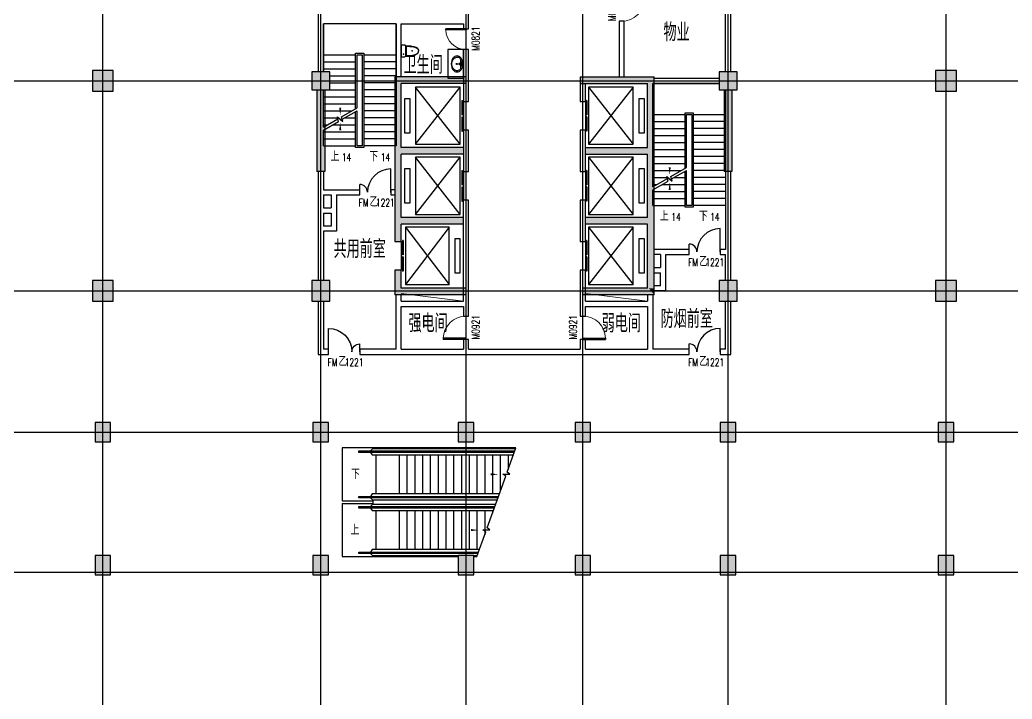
# Model space of a CAD drawing. Extents: x -1 to 1050000, y -900000 to 0.
# Drawn here: x 39491 to 77741, y -245457 to -219263 of the extents above; entities that cross this region are included whole.
import ezdxf

# ---------------------------------------------------------------- set-up
doc = ezdxf.new("R2010")
doc.units = 0
doc.header["$LTSCALE"] = 1000
doc.header["$MEASUREMENT"] = 0
for name, color, linetype in [('COLUMN', 9, 'Continuous'), ('DIM_SYMB', 3, 'Continuous'), ('DOOR_FIRE', 4, 'Continuous'), ('DOOR_FIRE_TEXT', 7, 'Continuous'), ('EVTR', 2, 'Continuous'), ('LVTRY', 6, 'Continuous'), ('PUB_HATCH', 8, 'Continuous'), ('PUB_TEXT', 7, 'Continuous'), ('STAIR', 2, 'Continuous'), ('Text', 7, 'Continuous'), ('WALL', 9, 'Continuous'), ('WINDOW', 4, 'Continuous'), ('WINDOW_TEXT', 7, 'Continuous')]:
    doc.layers.add(name, color=color, linetype=linetype)
doc.layers.add('DOTE', color=1, linetype='Continuous', plot=False)
doc.layers.add('hole', color=60, linetype='Continuous', lineweight=9)
doc.styles.add('_TCH_DIM', font='SIMPLEX', dxfattribs={"bigfont": 'GBCBIG'})
doc.styles.add('_TCH_WINDOW', font='SIMPLEX', dxfattribs={"bigfont": 'GBCBIG'})
doc.styles.get("Standard").update_dxf_attribs({"font": 'gbenor.shx', "bigfont": 'gbcbig.shx'})

# ---------------------------------------------------------------- blocks, each defined once
blk = doc.blocks.new('$DorLib2D$00000224')
at = {"color": 0}
for p, q in [((0.5, -0.001), (0.5, 0.753)), ((-0.5, 0), (-0.5, 0.253))]:
    blk.add_line(p, q, dxfattribs=at)
for centre, radius, start, end in [((0.505, -0.002), 0.755, 90.3505, 179.7238), ((-0.501, 0.003), 0.251, 359.7899, 89.8193)]:
    blk.add_arc(centre, radius, start, end, dxfattribs=at)
blk = doc.blocks.new('$DORLIB2D$00000127')
at = {"color": 0}
for points in [[(-0.533, 0.795), (-0.533, 0.69)], [(-0.033, 0.795), (-0.533, 0.795)], [(-0.033, 0.795), (-0.033, 0.69)], [(0.533, 0.795), (0.033, 0.795)], [(0.033, 0.795), (0.033, 0.69)], [(0.533, 0.795), (0.533, 0.69)], [(-0.033, 0.69), (-0.533, 0.69)], [(0.5, 0.5), (-0.5, 0.5)], [(0.533, 0.69), (0.033, 0.69)]]:
    blk.add_lwpolyline(points, dxfattribs=at)
blk = doc.blocks.new('_FZH')
blk.add_lwpolyline([(-0.5, -0.5), (0.5, -0.5), (0.5, 0.5), (-0.5, 0.5)], close=True)
at = {"layer": 'PUB_HATCH'}
blk.add_solid([(-0.5, -0.5), (0.5, -0.5), (-0.5, 0.5), (0.5, 0.5)], dxfattribs=at)
blk = doc.blocks.new('$DorLib2D$00000001')
for p, q in [((0.45, 0.975), (0.5, 0.975)), ((0.45, 0), (0.45, 0.975)), ((0.5, 0), (0.5, 0.975)), ((0.5, 0), (0.45, 0))]:
    blk.add_line(p, q)
at = {"lineweight": 13}
blk.add_arc((0.475, 0), 0.975, 91.4693, 180, dxfattribs=at)
blk = doc.blocks.new('$lvtry$00000208')
at = {"color": 0, "ltscale": 100}
for p, q in [((200, -165, 0), (-200, -165, 0)), ((185, -192, 0), (-185, -192, 0))]:
    blk.add_line(p, q, dxfattribs=at)
at = {"elevation": 0}
blk.add_lwpolyline([(186, -199, -0.296302), (200, -165, 0.414214), (225, -140), (225, -25, 0.414214), (200, 0), (-200, 0, 0.414214), (-225, -25), (-225, -140, 0.413282), (-200, -165, -0.238932), (-185, -192), (-186, -208), (-186, -232), (-185, -282), (-184, -322), (-182, -348), (-180, -374), (-176, -409), (-172, -439), (-168, -459), (-163, -482), (-147, -538), (-129, -583, 0.10752), (-88, -643, 0.100512), (-43, -668), (0, -680), (35, -671), (67, -658), (94, -637), (115, -610), (132, -576), (145, -543), (159, -496), (177, -405), (179, -383), (182, -346), (185, -285)], format="xyb", close=True, dxfattribs=at)
blk.add_lwpolyline([(186, -202), (186, -199)], dxfattribs=at)
at = {"color": 0, "ltscale": 100}
for points in [[(-181, -191, 0), (-181, -230, 0), (-181, -261, 0), (-179, -322, 0), (-177, -353, 0), (-171, -414, 0), (-166, -444, 0), (-156, -490, 0), (-152, -505, 0), (-145, -528, 0), (-143, -535, 0), (-139, -546, 0), (-137, -550, 0), (-135, -558, 0), (-133, -562, 0), (-129, -573, 0), (-125, -580, 0), (-118, -594, 0), (-115, -601, 0), (-106, -614, 0), (-102, -620, 0), (-93, -632, 0), (-87, -637, 0), (-79, -644, 0), (-76, -646, 0), (-71, -650, 0), (-67, -652, 0), (-61, -655, 0), (-58, -657, 0), (-51, -660, 0), (-48, -661, 0), (-37, -665, 0), (-30, -667, 0), (-14, -671, 0), (-7, -673, 0), (1, -675, 0)], [(181, -191, 0), (181, -230, 0), (181, -261, 0), (179, -322, 0), (177, -353, 0), (171, -414, 0), (166, -444, 0), (156, -490, 0), (152, -505, 0), (145, -528, 0), (143, -535, 0), (139, -546, 0), (137, -550, 0), (135, -558, 0), (133, -562, 0), (129, -573, 0), (125, -580, 0), (118, -594, 0), (115, -601, 0), (106, -614, 0), (102, -620, 0), (93, -632, 0), (87, -637, 0), (79, -644, 0), (76, -646, 0), (71, -650, 0), (67, -652, 0), (61, -655, 0), (58, -657, 0), (51, -660, 0), (48, -661, 0), (37, -665, 0), (30, -667, 0), (14, -671, 0), (7, -673, 0), (-1, -675, 0)]]:
    blk.add_open_spline(points, degree=3, knots=[0, 0, 0, 0, 92.762674, 92.762674, 185.525347, 185.525347, 278.288021, 278.288021, 324.669358, 324.669358, 347.860026, 347.860026, 359.45536, 359.45536, 371.050694, 371.050694, 394.241363, 394.241363, 417.432031, 417.432031, 440.6227, 440.6227, 463.813368, 463.813368, 475.408702, 475.408702, 487.004036, 487.004036, 498.599371, 498.599371, 510.194705, 510.194705, 533.385373, 533.385373, 556.576042, 556.576042, 556.576042, 556.576042], dxfattribs=at)
at = {"color": 0}
for p in [(-129, -83, 0), (-1, -421, 0)]:
    blk.add_point(p, dxfattribs=at)
blk = doc.blocks.new('$lvtry$00000196')
at = {"color": 0}
for points in [[(219, -385, 0.106486), (289, -308, 0.130324), (310, -225, 0.130324), (289, -143, 0.106486), (219, -66, 0.084172), (123, -18, 0.073176), (0, 0, 0.073176), (-123, -18, 0.084172), (-219, -66, 0.106486), (-289, -143, 0.130324), (-310, -225, 0.130324), (-289, -308, 0.106486), (-219, -385, 0.084172), (-123, -433, 0.073176), (0, -451, 0.073176), (123, -433, 0.084172)], [(-22, -44), (-17, -142, 1), (21, -142), (26, -44, 0.493794)]]:
    blk.add_lwpolyline(points, format="xyb", close=True, dxfattribs=at)
for points in [[(-218, -329, -0.467303), (-199, -103, -0.154885), (-179, -96), (-17, -96, -0.154885)], [(21, -96), (183, -96, -0.154885), (203, -103, -0.467303), (222, -329, -0.210278), (2, -430, -0.210278), (-218, -329, -0.467303)]]:
    blk.add_lwpolyline(points, format="xyb", dxfattribs=at)
for points in [[(-52, -25), (56, -25)], [(-52, -78), (-20, -78)], [(24, -78), (56, -78)]]:
    blk.add_lwpolyline(points, dxfattribs=at)
for centre, radius in [((-52, -52), 19.4), ((-52, -52), 12.6), ((2, -241), 19.7), ((2, -241), 14.7), ((56, -52), 19.4), ((56, -52), 12.6)]:
    blk.add_circle(centre, radius, dxfattribs=at)
for centre, start, end in [((-52, -52), 90, 270), ((56, -52), 270, 90)]:
    blk.add_arc(centre, 26.5, start, end, dxfattribs=at)
for p in [(2, -62), (2, -241)]:
    blk.add_point(p, dxfattribs=at)

msp = doc.modelspace()

# ---------------------------------------------------------------- hatches: boundary and pattern name
at = {"layer": 'PUB_HATCH'}
for points in [[(54107.26, -224313.26), (54190.6, -224188.26), (54190.6, -221713.26), (53940.6, -221463.26), (53940.6, -224313.26)], [(56690.6, -221713.26), (56690.6, -221463.26), (53940.6, -221463.26), (54190.6, -221713.26)], [(61090.6, -221713.26), (62690.6, -221713.26), (62690.6, -221463.26), (61090.6, -221463.26)], [(62690.6, -221463.26), (62690.6, -221713.26), (63690.6, -221713.26), (63940.6, -221463.26)], [(63773.93, -224313.26), (63940.6, -224313.26), (63940.6, -221463.26), (63690.6, -221713.26), (63690.6, -224188.26)], [(51240.6, -221963.26), (50940.6, -221963.26), (50940.6, -225113.26), (51240.6, -225113.26)], [(66940.6, -221963.26), (66640.6, -221963.26), (66640.6, -225113.26), (66940.6, -225113.26)], [(53940.6, -225913.26), (54190.6, -225913.26), (54190.6, -224438.26), (54107.26, -224313.26), (53940.6, -224313.26)], [(56590.6, -224438.26), (56590.6, -224188.26), (54190.6, -224188.26), (54107.26, -224313.26), (54190.6, -224438.26)], [(61290.6, -224188.26), (61290.6, -224438.26), (63690.6, -224438.26), (63773.93, -224313.26), (63690.6, -224188.26)], [(63773.93, -227013.26), (63940.6, -227013.26), (63940.6, -224313.26), (63773.93, -224313.26), (63690.6, -224438.26), (63690.6, -226888.26)], [(54107.26, -227013.26), (54190.6, -226888.26), (54190.6, -225913.26), (53940.6, -225913.26), (53940.6, -227013.26)], [(53940.6, -227013.26), (53940.6, -227813.26), (54190.6, -227813.26), (54190.6, -227138.26), (54107.26, -227013.26)], [(56590.6, -227138.26), (56590.6, -226888.26), (54190.6, -226888.26), (54107.26, -227013.26), (54190.6, -227138.26)], [(63773.93, -227013.26), (63690.6, -226888.26), (61290.6, -226888.26), (61290.6, -227138.26), (63690.6, -227138.26)], [(63690.6, -228213.26), (63940.6, -228213.26), (63940.6, -227013.26), (63773.93, -227013.26), (63690.6, -227138.26)], [(63690.6, -228913.26), (63940.6, -228913.26), (63940.6, -228213.26), (63690.6, -228213.26)], [(54190.6, -229613.26), (54190.6, -228913.26), (53940.6, -228913.26), (53940.6, -229863.26)], [(63740.55, -229614.73), (63940.6, -229613.26), (63940.6, -228913.26), (63690.6, -228913.26), (63690.6, -229613.26)], [(56690.6, -229863.26), (56690.6, -229613.26), (54190.6, -229613.26), (53940.6, -229863.26)], [(63742.02, -229614.77), (63690.6, -229613.26), (61190.6, -229613.26), (61190.6, -229863.26), (63940.6, -229863.26)], [(63742.02, -229614.77), (63940.6, -229863.26), (63940.6, -229613.26), (63740.55, -229614.73)]]:
    msp.add_hatch(color=256, dxfattribs=at).paths.add_polyline_path(points)

# ---------------------------------------------------------------- linework, layer by layer
at = {"layer": 'DIM_SYMB'}
for points in [[(53340.6, -224258.26, 0, 0, 0), (53340.6, -220013.26, 0, 0, 0), (51840.6, -220013.26, 0, 0, 0), (51840.6, -222948.76, 0, 80, 0), (51840.6, -222648.76, 0, 0, 0)], [(66040.6, -226558.26, 0, 0, 0), (66040.6, -222313.26, 0, 0, 0), (64540.6, -222313.26, 0, 0, 0), (64540.6, -225248.76, 0, 80, 0), (64540.6, -224948.76, 0, 0, 0)], [(51840.6, -224258.26, 0, 0, 0), (51840.6, -223218.76, 0, 80, 0), (51840.6, -223518.76, 0, 0, 0)], [(64540.6, -226558.26, 0, 0, 0), (64540.6, -225518.76, 0, 80, 0), (64540.6, -225818.76, 0, 0, 0)], [(52554.6, -236789.26, 0, 0, 0), (57944.03, -236789.26, 0, 80, 0), (57644.03, -236789.26, 0, 0, 0)], [(52554.6, -238937.26, 0, 0, 0), (57176.16, -238937.26, 0, 80, 0), (56876.16, -238937.26, 0, 0, 0)]]:
    msp.add_lwpolyline(points, format="xyseb", dxfattribs=at)
at = {"layer": 'DOTE'}
for p, q in [((42690.6, -258163.26), (42690.6, -204863.26)), ((51090.6, -258163.26), (51090.6, -204863.26)), ((56690.6, -258163.26), (56690.6, -204863.26)), ((61190.6, -258163.26), (61190.6, -204863.26)), ((66790.6, -258163.26), (66790.6, -204863.26)), ((75190.6, -258163.26), (75190.6, -204863.26)), ((16690.6, -221613.26), (101190.6, -221613.26)), ((16690.6, -229713.26), (101190.6, -229713.26)), ((16690.6, -235163.26), (101190.6, -235163.26)), ((16690.6, -240563.26), (101190.6, -240563.26))]:
    msp.add_line(p, q, dxfattribs=at)
at = {"layer": 'EVTR'}
for p, q in [((56465.6, -221863.26), (54745.6, -221863.26)), ((54745.6, -221863.26), (54745.6, -224063.26)), ((54745.6, -224063.26), (56465.6, -221863.26)), ((56465.6, -224063.26), (54745.6, -221863.26)), ((56465.6, -224063.26), (56465.6, -221863.26)), ((63135.6, -221863.26), (61415.6, -221863.26)), ((61415.6, -221863.26), (61415.6, -224063.26)), ((63135.6, -221863.26), (61415.6, -224063.26)), ((61415.6, -221863.26), (63135.6, -224063.26)), ((63135.6, -224063.26), (63135.6, -221863.26)), ((54530.6, -222303.26), (54315.6, -222303.26)), ((54315.6, -222303.26), (54315.6, -223623.26)), ((54530.6, -223623.26), (54530.6, -222303.26)), ((63565.6, -222303.26), (63350.6, -222303.26)), ((63350.6, -222303.26), (63350.6, -223623.26)), ((63565.6, -223623.26), (63565.6, -222303.26)), ((54315.6, -223623.26), (54530.6, -223623.26)), ((63350.6, -223623.26), (63565.6, -223623.26)), ((54745.6, -224063.26), (56465.6, -224063.26)), ((61415.6, -224063.26), (63135.6, -224063.26)), ((56465.6, -224563.26), (54745.6, -224563.26)), ((54745.6, -224563.26), (54745.6, -226763.26)), ((54745.6, -226763.26), (56465.6, -224563.26)), ((56465.6, -226763.26), (54745.6, -224563.26)), ((56465.6, -226763.26), (56465.6, -224563.26)), ((63135.6, -224563.26), (61415.6, -224563.26)), ((61415.6, -224563.26), (61415.6, -226763.26)), ((63135.6, -224563.26), (61415.6, -226763.26)), ((61415.6, -224563.26), (63135.6, -226763.26)), ((63135.6, -226763.26), (63135.6, -224563.26)), ((54530.6, -225003.26), (54315.6, -225003.26)), ((54315.6, -225003.26), (54315.6, -226323.26)), ((54530.6, -226323.26), (54530.6, -225003.26)), ((63565.6, -225003.26), (63350.6, -225003.26)), ((63350.6, -225003.26), (63350.6, -226323.26)), ((63565.6, -226323.26), (63565.6, -225003.26)), ((54315.6, -226323.26), (54530.6, -226323.26)), ((63350.6, -226323.26), (63565.6, -226323.26)), ((54745.6, -226763.26), (56465.6, -226763.26)), ((61415.6, -226763.26), (63135.6, -226763.26)), ((56044.88, -227263.26), (54361.99, -227263.26)), ((54361.99, -227263.26), (54361.99, -229463.26)), ((56044.88, -227263.26), (54361.99, -229463.26)), ((54361.99, -227263.26), (56044.88, -229463.26)), ((56044.88, -229463.26), (56044.88, -227263.26)), ((63135.6, -227263.26), (61415.6, -227263.26)), ((61415.6, -227263.26), (61415.6, -229463.26)), ((63135.6, -227263.26), (61415.6, -229463.26)), ((61415.6, -227263.26), (63135.6, -229463.26)), ((63135.6, -229463.26), (63135.6, -227263.26)), ((56465.6, -227703.26), (56255.24, -227703.26)), ((56255.24, -227703.26), (56255.24, -229023.26)), ((56465.6, -229023.26), (56465.6, -227703.26)), ((63565.6, -227703.26), (63350.6, -227703.26)), ((63350.6, -227703.26), (63350.6, -229023.26)), ((63565.6, -229023.26), (63565.6, -227703.26)), ((56255.24, -229023.26), (56465.6, -229023.26)), ((63350.6, -229023.26), (63565.6, -229023.26)), ((54361.99, -229463.26), (56044.88, -229463.26)), ((61415.6, -229463.26), (63135.6, -229463.26))]:
    msp.add_line(p, q, dxfattribs=at)
at = {"layer": 'hole'}
for p, q in [((54190.6, -229813.26), (56590.6, -230113.26)), ((61290.6, -229813.26), (63690.6, -230113.26))]:
    msp.add_line(p, q, dxfattribs=at)
at = {"layer": 'LVTRY'}
msp.add_lwpolyline([(56590.6, -221513.26), (56590.6, -220413.26), (55990.6, -220413.26), (55990.6, -221513.26)], close=True, dxfattribs=at)
at = {"layer": 'STAIR'}
for p, q in [((51190.6, -221263.26), (51190.6, -219413.26)), ((53990.6, -219413.26), (51190.6, -219413.26)), ((53990.6, -219413.26), (53990.6, -224123.26)), ((51190.6, -220613.26), (52430.6, -220613.26)), ((52430.6, -222685.38), (52430.6, -220553.26)), ((52430.6, -220553.26), (52750.6, -220553.26)), ((52490.6, -222650.74), (52490.6, -220613.26)), ((52490.6, -220613.26), (52690.6, -220613.26)), ((52690.6, -220613.26), (52690.6, -224123.26)), ((52750.6, -220553.26), (52750.6, -224183.26)), ((52750.6, -220613.26), (53990.6, -220613.26)), ((51190.6, -220883.26), (52430.6, -220883.26)), ((53990.6, -220883.26), (52750.6, -220883.26)), ((51190.6, -221153.26), (52430.6, -221153.26)), ((51440.6, -221423.26), (52430.6, -221423.26)), ((53990.6, -221153.26), (52750.6, -221153.26)), ((53990.6, -221423.26), (52750.6, -221423.26)), ((51440.6, -221693.26), (52430.6, -221693.26)), ((53990.6, -221693.26), (52750.6, -221693.26)), ((63890.6, -225701.3), (63890.6, -221713.26)), ((66440.6, -221713.26), (63890.6, -221713.26)), ((51190.6, -223401.3), (51190.6, -221963.26)), ((51440.6, -221963.26), (52430.6, -221963.26)), ((53990.6, -221963.26), (52750.6, -221963.26)), ((66690.6, -221963.26), (66690.6, -226423.26)), ((51190.6, -222233.26), (52430.6, -222233.26)), ((51190.6, -222503.26), (52430.6, -222503.26)), ((53990.6, -222233.26), (52750.6, -222233.26)), ((53990.6, -222503.26), (52750.6, -222503.26)), ((51190.6, -222773.26), (52278.4, -222773.26)), ((51887.72, -222998.82), (52490.6, -222650.74)), ((51914.51, -223098.82), (52490.6, -222766.21)), ((52430.6, -224183.26), (52430.6, -222800.85)), ((52490.6, -224123.26), (52490.6, -222766.21)), ((53990.6, -222773.26), (52750.6, -222773.26)), ((63890.6, -222913.26), (65130.6, -222913.26)), ((65130.6, -224985.38), (65130.6, -222853.26)), ((65130.6, -222853.26), (65450.6, -222853.26)), ((65190.6, -224950.74), (65190.6, -222913.26)), ((65190.6, -222913.26), (65390.6, -222913.26)), ((65390.6, -222913.26), (65390.6, -226423.26)), ((65450.6, -222853.26), (65450.6, -226483.26)), ((65450.6, -222913.26), (66690.6, -222913.26)), ((51190.6, -223043.26), (51739.91, -223043.26)), ((51190.6, -223401.3), (51749.4, -223078.68)), ((51190.6, -223516.77), (51776.19, -223178.68)), ((51190.6, -223313.26), (51343.09, -223313.26)), ((51543.09, -223313.26), (52430.6, -223313.26)), ((51776.19, -223178.68), (51730.01, -223006.32)), ((51730.01, -223006.32), (51936.06, -223179.22)), ((51936.06, -223179.22), (51887.72, -222998.82)), ((52010.75, -223043.26), (52430.6, -223043.26)), ((53990.6, -223043.26), (52750.6, -223043.26)), ((53990.6, -223313.26), (52750.6, -223313.26)), ((63890.6, -223183.26), (65130.6, -223183.26)), ((66690.6, -223183.26), (65450.6, -223183.26)), ((51190.6, -224123.26), (51190.6, -223516.77)), ((51190.6, -223583.26), (52430.6, -223583.26)), ((53990.6, -223583.26), (52750.6, -223583.26)), ((63890.6, -223453.26), (65130.6, -223453.26)), ((63890.6, -223723.26), (65130.6, -223723.26)), ((66690.6, -223453.26), (65450.6, -223453.26)), ((66690.6, -223723.26), (65450.6, -223723.26)), ((51190.6, -223853.26), (52430.6, -223853.26)), ((51190.6, -224123.26), (52430.6, -224123.26)), ((52690.6, -224123.26), (52490.6, -224123.26)), ((53990.6, -223853.26), (52750.6, -223853.26)), ((53990.6, -224123.26), (52750.6, -224123.26)), ((63890.6, -223993.26), (65130.6, -223993.26)), ((66690.6, -223993.26), (65450.6, -223993.26)), ((52750.6, -224183.26), (52430.6, -224183.26)), ((63890.6, -224263.26), (65130.6, -224263.26)), ((66690.6, -224263.26), (65450.6, -224263.26)), ((63890.6, -224533.26), (65130.6, -224533.26)), ((63890.6, -224803.26), (65130.6, -224803.26)), ((66690.6, -224533.26), (65450.6, -224533.26)), ((66690.6, -224803.26), (65450.6, -224803.26)), ((63890.6, -225073.26), (64978.4, -225073.26)), ((64587.72, -225298.82), (65190.6, -224950.74)), ((64614.51, -225398.82), (65190.6, -225066.21)), ((65130.6, -226483.26), (65130.6, -225100.85)), ((65190.6, -226423.26), (65190.6, -225066.21)), ((66690.6, -225073.26), (65450.6, -225073.26)), ((63890.6, -225343.26), (64439.91, -225343.26)), ((63890.6, -225701.3), (64449.4, -225378.68)), ((63890.6, -225816.77), (64476.19, -225478.68)), ((63890.6, -225613.26), (64043.09, -225613.26)), ((64243.09, -225613.26), (65130.6, -225613.26)), ((64476.19, -225478.68), (64430.01, -225306.32)), ((64430.01, -225306.32), (64636.06, -225479.22)), ((64636.06, -225479.22), (64587.72, -225298.82)), ((64710.75, -225343.26), (65130.6, -225343.26)), ((66690.6, -225343.26), (65450.6, -225343.26)), ((66690.6, -225613.26), (65450.6, -225613.26)), ((63890.6, -226423.26), (63890.6, -225816.77)), ((63890.6, -225883.26), (65130.6, -225883.26)), ((66690.6, -225883.26), (65450.6, -225883.26)), ((63890.6, -226153.26), (65130.6, -226153.26)), ((63890.6, -226423.26), (65130.6, -226423.26)), ((65390.6, -226423.26), (65190.6, -226423.26)), ((66690.6, -226153.26), (65450.6, -226153.26)), ((66690.6, -226423.26), (65450.6, -226423.26)), ((65450.6, -226483.26), (65130.6, -226483.26)), ((51910.1, -235765.26), (51910.1, -237813.26)), ((58610.1, -235765.26), (51910.1, -235765.26)), ((52554.6, -235940.26), (52554.6, -235880.26)), ((52554.6, -235880.26), (58568.99, -235880.26)), ((58547.54, -235940.26), (52554.6, -235940.26)), ((53004.6, -235880.26), (53090.6, -235794.26)), ((53004.6, -235940.26), (53077.35, -236039.26)), ((53090.6, -235794.26), (58599.73, -235794.26)), ((58274.28, -236704.66), (58610.1, -235765.26)), ((53077.35, -236039.26), (58512.15, -236039.26)), ((53210.1, -236039.26), (53210.1, -237539.26)), ((54110.1, -236039.26), (54110.1, -237539.26)), ((54410.1, -236039.26), (54410.1, -237539.26)), ((54710.1, -236039.26), (54710.1, -237539.26)), ((55010.1, -236039.26), (55010.1, -237539.26)), ((55310.1, -236039.26), (55310.1, -237539.26)), ((55610.1, -236039.26), (55610.1, -237539.26)), ((55910.1, -236039.26), (55910.1, -237539.26)), ((56210.1, -236039.26), (56210.1, -237539.26)), ((56510.1, -236039.26), (56510.1, -237539.26)), ((56810.1, -236039.26), (56810.1, -237539.26)), ((57110.1, -236039.26), (57110.1, -237539.26)), ((57410.1, -236039.26), (57410.1, -237539.26)), ((57710.1, -236039.26), (57710.1, -237539.26)), ((58010.1, -236039.26), (58010.1, -237443.66)), ((58310.1, -236039.26), (58310.1, -236604.46)), ((58378.45, -236776.72), (58274.28, -236704.66)), ((58310.1, -236729.44), (58310.1, -236777.11)), ((57506.4, -238852.66), (58220.51, -236855.06)), ((58109.48, -236778.26), (58378.45, -236776.72)), ((58220.51, -236855.06), (58109.48, -236778.26)), ((51910.1, -237813.26), (53090.6, -237813.26)), ((51910.1, -237913.26), (51910.1, -239961.26)), ((51910.1, -237913.26), (53090.6, -237913.26)), ((52554.6, -237698.26), (52554.6, -237638.26)), ((52554.6, -237638.26), (57940.53, -237638.26)), ((57919.08, -237698.26), (52554.6, -237698.26)), ((53077.35, -237539.26), (53004.6, -237638.26)), ((53090.6, -237784.26), (53004.6, -237698.26)), ((57975.92, -237539.26), (53077.35, -237539.26)), ((57888.34, -237784.26), (53090.6, -237784.26)), ((53090.6, -237784.26), (53090.6, -237942.26)), ((52554.6, -238088.26), (52554.6, -238028.26)), ((52554.6, -238028.26), (57801.11, -238028.26)), ((57779.66, -238088.26), (52554.6, -238088.26)), ((53004.6, -238028.26), (53090.6, -237942.26)), ((53004.6, -238088.26), (53077.35, -238187.26)), ((53077.35, -238187.26), (57744.27, -238187.26)), ((53090.6, -237942.26), (57831.86, -237942.26)), ((53210.1, -238187.26), (53210.1, -239687.26)), ((54110.1, -238187.26), (54110.1, -239687.26)), ((54410.1, -238187.26), (54410.1, -239687.26)), ((54710.1, -238187.26), (54710.1, -239687.26)), ((55010.1, -238187.26), (55010.1, -239687.26)), ((55310.1, -238187.26), (55310.1, -239687.26)), ((55610.1, -238187.26), (55610.1, -239687.26)), ((55910.1, -238187.26), (55910.1, -239687.26)), ((56210.1, -238187.26), (56210.1, -239687.26)), ((56510.1, -238187.26), (56510.1, -239687.26)), ((56810.1, -238187.26), (56810.1, -239687.26)), ((57110.1, -238187.26), (57110.1, -239687.26)), ((57410.1, -238187.26), (57410.1, -238925.87)), ((57710.1, -238187.26), (57710.1, -238282.86)), ((57110.1, -239961.26), (57452.64, -239003.06)), ((57341.61, -238926.26), (57610.58, -238924.72)), ((57452.64, -239003.06), (57341.61, -238926.26)), ((57410.1, -238973.64), (57410.1, -239122.06)), ((57610.58, -238924.72), (57506.4, -238852.66)), ((52554.6, -239846.26), (52554.6, -239786.26)), ((52554.6, -239786.26), (57172.66, -239786.26)), ((53077.35, -239687.26), (53004.6, -239786.26)), ((57208.05, -239687.26), (53077.35, -239687.26)), ((51910.1, -239961.26), (56390.6, -239961.26)), ((57151.21, -239846.26), (52554.6, -239846.26)), ((53090.6, -239932.26), (53004.6, -239846.26)), ((56390.6, -239932.26), (53090.6, -239932.26)), ((57120.46, -239932.26), (56990.6, -239932.26)), ((56990.6, -239961.26), (57110.1, -239961.26))]:
    msp.add_line(p, q, dxfattribs=at)
at = {"layer": 'WALL'}
for p, q in [((50990.6, -216613.26), (50990.6, -221263.26)), ((56790.6, -219613.26), (56790.6, -216613.26)), ((66890.6, -221263.26), (66890.6, -216613.26)), ((66690.6, -221263.26), (66690.6, -218213.26)), ((53990.6, -219413.26), (51190.6, -219413.26)), ((51190.6, -219413.26), (51190.6, -221263.26)), ((53990.6, -221463.26), (53990.6, -219413.26)), ((54190.6, -221463.26), (54190.6, -219413.26)), ((54190.6, -219413.26), (56590.6, -219413.26)), ((56590.6, -219413.26), (56590.6, -219613.26)), ((62790.6, -219313.26), (62590.6, -219313.26)), ((62590.6, -219313.26), (62590.6, -221463.26)), ((62790.6, -221463.26), (62790.6, -219313.26)), ((56590.6, -219613.26), (56790.6, -219613.26)), ((56590.6, -220413.26), (56590.6, -222413.26)), ((56790.6, -220413.26), (56590.6, -220413.26)), ((56790.6, -222413.26), (56790.6, -220413.26)), ((53940.6, -221463.26), (53940.6, -227813.26)), ((56690.6, -221463.26), (53940.6, -221463.26)), ((61090.6, -221463.26), (61090.6, -222413.26)), ((61090.6, -221463.26), (63940.6, -221463.26)), ((63940.6, -229863.26), (63940.6, -221463.26)), ((54190.6, -224188.26), (54190.6, -221713.26)), ((56690.6, -221713.26), (54190.6, -221713.26)), ((61090.6, -221713.26), (63690.6, -221713.26)), ((61290.6, -222413.26), (61290.6, -221713.26)), ((63690.6, -224188.26), (63690.6, -221713.26)), ((63940.6, -221513.26), (66440.6, -221513.26)), ((63940.6, -221713.26), (66440.6, -221713.26)), ((50940.6, -221963.26), (50940.6, -225113.26)), ((51240.6, -221963.26), (51240.6, -225113.26)), ((66640.6, -221963.26), (66640.6, -225113.26)), ((66940.6, -221963.26), (66940.6, -225113.26)), ((56590.6, -222413.26), (56790.6, -222413.26)), ((61090.6, -222413.26), (61290.6, -222413.26)), ((56590.6, -223513.26), (56590.6, -225113.26)), ((56790.6, -223513.26), (56590.6, -223513.26)), ((56790.6, -225113.26), (56790.6, -223513.26)), ((61090.6, -223513.26), (61090.6, -225113.26)), ((61290.6, -223513.26), (61090.6, -223513.26)), ((61290.6, -225113.26), (61290.6, -223513.26)), ((56590.6, -224188.26), (54190.6, -224188.26)), ((56590.6, -224438.26), (54190.6, -224438.26)), ((54190.6, -226888.26), (54190.6, -224438.26)), ((61290.6, -224188.26), (63690.6, -224188.26)), ((61290.6, -224438.26), (63690.6, -224438.26)), ((63690.6, -226888.26), (63690.6, -224438.26)), ((51240.6, -225113.26), (50940.6, -225113.26)), ((50990.6, -225113.26), (50990.6, -229313.26)), ((51190.6, -225113.26), (51190.6, -225813.26)), ((56590.6, -225113.26), (56790.6, -225113.26)), ((61090.6, -225113.26), (61290.6, -225113.26)), ((66940.6, -225113.26), (66640.6, -225113.26)), ((66690.6, -225113.26), (66690.6, -228113.26)), ((66890.6, -229313.26), (66890.6, -225113.26)), ((51190.6, -225813.26), (52590.6, -225813.26)), ((51190.6, -226013.26), (51490.6, -226013.26)), ((51190.6, -226013.26), (51190.6, -226513.26)), ((51490.6, -226013.26), (51490.6, -226513.26)), ((51690.6, -226013.26), (51690.6, -227413.26)), ((51690.6, -226013.26), (52590.6, -226013.26)), ((52590.6, -226013.26), (52590.6, -225813.26)), ((53940.6, -225813.26), (53790.6, -225813.26)), ((53790.6, -225813.26), (53790.6, -226013.26)), ((53790.6, -226013.26), (53940.6, -226013.26)), ((56790.6, -226213.26), (56590.6, -226213.26)), ((56590.6, -230113.26), (56590.6, -226213.26)), ((56790.6, -230688.26), (56790.6, -226213.26)), ((61090.6, -226213.26), (61090.6, -227813.26)), ((61290.6, -226213.26), (61090.6, -226213.26)), ((61290.6, -227813.26), (61290.6, -226213.26)), ((51190.6, -226513.26), (51490.6, -226513.26)), ((51190.6, -226713.26), (51490.6, -226713.26)), ((51190.6, -226713.26), (51190.6, -227213.26)), ((51490.6, -226713.26), (51490.6, -227213.26)), ((56590.6, -226888.26), (54190.6, -226888.26)), ((54190.6, -227813.26), (54190.6, -227138.26)), ((56590.6, -227138.26), (54190.6, -227138.26)), ((63690.6, -226888.26), (61290.6, -226888.26)), ((63690.6, -227138.26), (61290.6, -227138.26)), ((63690.6, -229613.26), (63690.6, -227138.26)), ((51490.6, -227213.26), (51190.6, -227213.26)), ((51690.6, -227413.26), (51190.6, -227413.26)), ((51190.6, -227413.26), (51190.6, -229313.26)), ((53940.6, -227813.26), (54190.6, -227813.26)), ((61090.6, -227813.26), (61290.6, -227813.26)), ((65290.6, -228113.26), (63940.6, -228113.26)), ((64190.6, -228313.26), (63940.6, -228313.26)), ((64190.6, -228313.26), (64190.6, -228813.26)), ((64390.6, -228313.26), (65290.6, -228313.26)), ((64390.6, -229713.26), (64390.6, -228313.26)), ((65290.6, -228313.26), (65290.6, -228113.26)), ((66690.6, -228113.26), (66490.6, -228113.26)), ((66490.6, -228113.26), (66490.6, -228313.26)), ((66490.6, -228313.26), (66690.6, -228313.26)), ((66690.6, -229313.26), (66690.6, -228313.26)), ((54190.6, -228913.26), (53940.6, -228913.26)), ((53940.6, -228913.26), (53940.6, -229863.26)), ((54190.6, -229613.26), (54190.6, -228913.26)), ((61290.6, -228913.26), (61090.6, -228913.26)), ((61090.6, -228913.26), (61090.6, -230688.26)), ((61290.6, -230113.26), (61290.6, -228913.26)), ((63940.6, -228813.26), (64190.6, -228813.26)), ((63940.6, -229013.26), (64190.6, -229013.26)), ((64190.6, -229513.26), (64190.6, -229013.26)), ((56690.6, -229863.26), (53940.6, -229863.26)), ((53990.6, -231963.26), (53990.6, -229863.26)), ((56690.6, -229613.26), (54190.6, -229613.26)), ((54190.6, -230113.26), (54190.6, -229863.26)), ((63690.6, -229613.26), (61190.6, -229613.26)), ((63940.6, -229863.26), (61190.6, -229863.26)), ((63690.6, -229863.26), (63690.6, -230113.26)), ((63793.45, -229616.28), (63790.51, -229616.2)), ((63890.6, -229863.26), (63890.6, -231963.26)), ((64190.6, -229513.26), (63940.6, -229513.26)), ((64390.6, -229713.26), (63940.6, -229713.26)), ((50990.6, -230113.26), (50990.6, -232163.26)), ((51190.6, -230113.26), (51190.6, -231963.26)), ((54190.6, -230113.26), (56590.6, -230113.26)), ((61290.6, -230113.26), (63690.6, -230113.26)), ((66690.6, -231963.26), (66690.6, -230113.26)), ((66890.6, -232163.26), (66890.6, -230113.26)), ((54190.6, -231963.26), (54190.6, -230313.26)), ((54190.6, -230313.26), (56590.6, -230313.26)), ((56590.6, -230313.26), (56590.6, -230688.26)), ((61290.6, -230688.26), (61290.6, -230313.26)), ((61290.6, -230313.26), (63690.6, -230313.26)), ((63690.6, -230313.26), (63690.6, -231963.26)), ((56590.6, -230688.26), (56790.6, -230688.26)), ((61090.6, -230688.26), (61290.6, -230688.26)), ((56790.6, -231588.26), (56590.6, -231588.26)), ((56590.6, -231588.26), (56590.6, -231963.26)), ((56790.6, -231963.26), (56790.6, -231588.26)), ((61290.6, -231588.26), (61090.6, -231588.26)), ((61090.6, -231588.26), (61090.6, -231963.26)), ((61290.6, -231963.26), (61290.6, -231588.26)), ((50990.6, -232163.26), (51390.59, -232163.26)), ((51390.59, -231963.26), (51190.6, -231963.26)), ((51390.59, -232163.26), (51390.59, -231963.26)), ((53990.6, -231963.26), (52590.59, -231963.26)), ((52590.59, -231963.26), (52590.59, -232163.26)), ((52590.59, -232163.26), (65290.6, -232163.26)), ((54190.6, -231963.26), (56590.6, -231963.26)), ((56790.6, -231963.26), (61090.6, -231963.26)), ((61290.6, -231963.26), (63690.6, -231963.26)), ((65290.6, -231963.26), (63890.6, -231963.26)), ((65290.6, -232163.26), (65290.6, -231963.26)), ((66690.6, -231963.26), (66490.6, -231963.26)), ((66490.6, -231963.26), (66490.6, -232163.26)), ((66490.6, -232163.26), (66890.6, -232163.26))]:
    msp.add_line(p, q, dxfattribs=at)

# ---------------------------------------------------------------- block references
at = {"layer": 'COLUMN'}
for p, xscale, yscale, zscale in [((42690.6, -221613.26), 800, 800, 800), ((51090.6, -221613.26), 700, 700, 700), ((66790.6, -221613.26), 700, 700, 700), ((75190.6, -221613.26), 800, 800, 800), ((42690.6, -229713.26), 799.9999999999964, 800, 800), ((51090.6, -229713.26), 700, 800, 800), ((66790.6, -229713.26), 700, 800, 800), ((75190.6, -229713.26), 800, 800, 800), ((42690.6, -235163.26), 600, 750, 750), ((51090.6, -235163.26), 600, 750, 750), ((56690.6, -235163.26), 600, 750, 750), ((61190.6, -235163.26), 600, 750, 750), ((66790.6, -235163.26), 600, 750, 750), ((75190.6, -235163.26), 600, 750, 750), ((42690.6, -240288.26), 600, 750, 750), ((51090.6, -240288.26), 600, 750, 750), ((56690.6, -240288.26), 600, 750, 750), ((61190.6, -240288.26), 600, 750, 750), ((66790.6, -240288.26), 600, 750, 750), ((75190.6, -240288.26), 600, 750, 750)]:
    msp.add_blockref('_FZH', p, dxfattribs=dict(at, xscale=xscale, yscale=yscale, zscale=zscale))
at = {"layer": 'DOOR_FIRE', "xscale": 1200, "yscale": 1200, "zscale": 200}
for p in [(53190.6, -225913.26), (65890.6, -232063.26)]:
    msp.add_blockref('$DorLib2D$00000224', p, dxfattribs=at)
at = {"layer": 'DOOR_FIRE', "xscale": -1200, "zscale": 200}
for p, yscale, rotation in [((65890.6, -228213.26), -1200, 180), ((51990.59, -232063.26), 1200, 359.9999999999999)]:
    msp.add_blockref('$DorLib2D$00000224', p, dxfattribs=dict(at, yscale=yscale, rotation=rotation))
at = {"layer": 'LVTRY'}
for name, p, rotation in [('$lvtry$00000208', (54190.6, -220463.26), 90), ('$lvtry$00000196', (56570.6, -220963.26), 269.9999999999998)]:
    msp.add_blockref(name, p, dxfattribs=dict(at, rotation=rotation))
at = {"layer": 'WINDOW'}
ref = msp.add_blockref('$DorLib2D$00000001', (62690.6, -218863.26), dxfattribs=dict(at, xscale=900, yscale=-900, zscale=900, rotation=90))
ref.add_attrib('A', 'M0921', (62464.35, -219308.26), dxfattribs={"layer": 'WINDOW_TEXT', "height": 297.5, "rotation": 90, "style": '_TCH_WINDOW', "width": 0.705882})
ref = msp.add_blockref('$DorLib2D$00000001', (56690.6, -220013.26), dxfattribs=dict(at, xscale=-800, yscale=-800, zscale=-800, rotation=269.9999999999998))
ref.add_attrib('A', 'M0821', (57214.35, -220458.26), dxfattribs={"layer": 'WINDOW_TEXT', "height": 297.5, "rotation": 90, "style": '_TCH_WINDOW', "width": 0.705882})
at = {"layer": 'WINDOW', "xscale": 1100, "zscale": 1100}
for p, yscale, rotation in [((56690.6, -222963.26), 200, 90.00000000000021), ((61190.6, -222963.26), -200, 89.99999999999993), ((56690.6, -225663.26), 200, 89.99999999999984), ((61190.6, -225663.26), -200, 90), ((54065.6, -228363.26), -250, 89.99999999999993), ((61190.6, -228363.26), -200, 90)]:
    msp.add_blockref('$DORLIB2D$00000127', p, dxfattribs=dict(at, yscale=yscale, rotation=rotation))
at = {"layer": 'WINDOW'}
ref = msp.add_blockref('$DorLib2D$00000001', (56690.6, -231138.26), dxfattribs=dict(at, xscale=-900, yscale=900, zscale=-900, rotation=90))
ref.add_attrib('A', 'M0921', (57214.35, -231583.26), dxfattribs={"layer": 'WINDOW_TEXT', "height": 297.5, "rotation": 90, "style": '_TCH_WINDOW', "width": 0.705882})
ref = msp.add_blockref('$DorLib2D$00000001', (61190.6, -231138.26), dxfattribs=dict(at, xscale=-900, yscale=-900, zscale=-900, rotation=90.00000000000024))
ref.add_attrib('A', 'M0921', (60964.35, -231583.26), dxfattribs={"layer": 'WINDOW_TEXT', "height": 297.5, "rotation": 90, "style": '_TCH_WINDOW', "width": 0.705882})

# ---------------------------------------------------------------- texts
at = {"layer": 'DOOR_FIRE_TEXT', "style": '_TCH_WINDOW', "width": 0.705882}
for s, p in [('FM', (52552.72, -226463.26)), ('1221', (53218.47, -226463.26)), ('FM', (51351.58, -232614.99)), ('1221', (52017.32, -232614.99)), ('FM', (65252.72, -232613.26)), ('1221', (65918.47, -232613.26))]:
    msp.add_text(s, height=297.5, dxfattribs=at).set_placement(p)
at = {"layer": 'DOOR_FIRE_TEXT', "style": '_TCH_WINDOW'}
for p in [(52972.72, -226463.26), (51771.58, -232614.99), (65672.72, -232613.26)]:
    msp.add_text('乙', height=337.59, dxfattribs=at).set_placement(p)
at = {"layer": 'DOOR_FIRE_TEXT', "style": '_TCH_WINDOW', "width": 0.705882}
for s, p in [('FM', (65252.72, -228763.26)), ('1221', (65918.47, -228763.26))]:
    msp.add_text(s, height=297.5, rotation=360, dxfattribs=at).set_placement(p)
at = {"layer": 'DOOR_FIRE_TEXT', "style": '_TCH_WINDOW'}
msp.add_text('乙', height=337.59, rotation=360, dxfattribs=at).set_placement((65672.72, -228763.26))
at = {"layer": 'PUB_TEXT', "style": '_TCH_DIM'}
for s, p in [('上', (51467.72, -224713.26)), ('下', (52967.72, -224713.26)), ('上', (64167.72, -227013.26)), ('下', (65667.72, -227013.26)), ('下', (52259.7, -236964.26)), ('上', (52241.09, -239112.26))]:
    msp.add_text(s, height=337.59, dxfattribs=at).set_placement(p)
at = {"layer": 'PUB_TEXT', "style": '_TCH_DIM', "width": 0.705882}
for p in [(51903.47, -224713.26), (53403.47, -224713.26), (64603.47, -227013.26), (66103.47, -227013.26)]:
    msp.add_text('14', height=297.5, dxfattribs=at).set_placement(p)
at = {"layer": 'Text', "char_height": 700, "attachment_point": 5}
for s, width, insert in [('物业', 3900, (64805.09, -219741.01)), ('卫生间', 2006.3168, (55035.13, -220997.54)), ('共用前室', 3000, (52590.6, -228099.84)), ('强电间', 2400, (55225.57, -230963.74)), ('弱电间', 2400, (62675.57, -230963.74)), ('防烟前室', 2800, (65197.71, -230794.57))]:
    msp.add_mtext_dynamic_manual_height_columns(s, width=width, gutter_width=1750, heights=[0], dxfattribs=dict(at, insert=insert))

doc.saveas('drawing.dxf')
